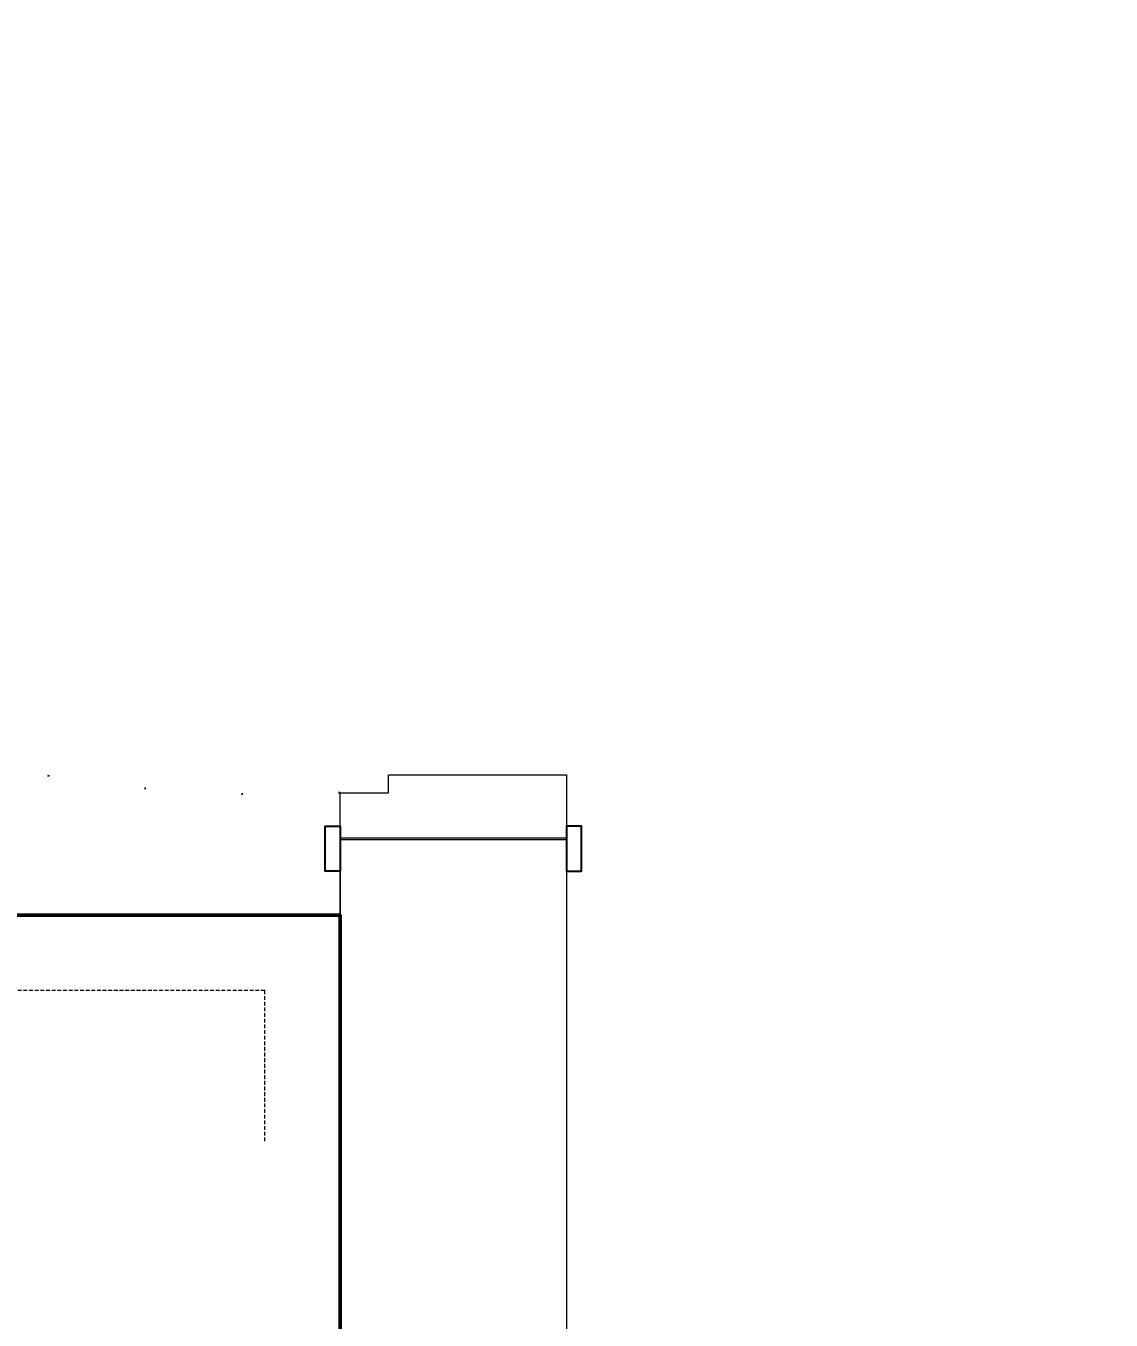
# Model space of a CAD drawing. Extents: x -29316 to 80307, y 54266 to 73016.
# Drawn here: x 20878.1 to 20950.1, y 56253.8 to 56339.6 of the extents above; entities that cross this region are included whole.
import ezdxf
from ezdxf.enums import TextEntityAlignment as Align

# ---------------------------------------------------------------- set-up
doc = ezdxf.new("R2010")
doc.units = 0
doc.linetypes.add('DOT', pattern=[6.35, 0, -6.35])
doc.linetypes.add('HIDDEN', pattern=[0.375, 0.25, -0.125])
for name, color, linetype, lineweight in [('-DWG_ANA', 7, 'Continuous', 50), ('-DWG_DETAY2', 7, 'Continuous', 15), ('_BOP-MAHALNO', 7, 'Continuous', 20), ('duvar', 12, 'Continuous', 18), ('NO', 7, 'Continuous', 30)]:
    doc.layers.add(name, color=color, linetype=linetype, lineweight=lineweight)
doc.layers.add('BL-E', color=32, linetype='Continuous')
doc.layers.add('kapı', color=3, linetype='Continuous')
doc.styles.add('RomanS', font='romans.shx')

# ---------------------------------------------------------------- blocks, each defined once
blk = doc.blocks.new('TCA120')
at = {"layer": '-DWG_ANA', "color": 0}
blk.add_lwpolyline([(0, 0), (120, 0), (120, -70), (0, -70)], close=True, dxfattribs=at)
at = {"layer": '-DWG_DETAY2', "color": 0, "linetype": 'HIDDEN'}
for points in [[(5, -55), (5, -65), (30, -65)], [(90, -65), (115, -65), (115, -55)]]:
    blk.add_lwpolyline(points, dxfattribs=at)
at = {"layer": 'NO', "linetype": 'Continuous', "style": 'RomanS', "width": 0.8}
blk.add_attdef('NO', text='', height=10, dxfattribs=at).set_placement((98, -55), align=Align.MIDDLE)
blk = doc.blocks.new('dwe')
at = {"layer": 'kapı', "color": 7, "lineweight": 18}
blk.add_lwpolyline([(38370.205, 66650.76), (38385.205, 66650.76), (38385.205, 66653.757), (38382.008, 66653.757), (38382.008, 66654.956), (38370.205, 66654.956)], close=True, dxfattribs=at)
at = {"layer": 'kapı', "color": 7}
for points in [[(38370.205, 66648.563), (38369.206, 66648.563), (38369.206, 66651.56), (38370.205, 66651.56)], [(38385.205, 66648.563), (38386.204, 66648.563), (38386.204, 66651.56), (38385.205, 66651.56)]]:
    blk.add_lwpolyline(points, close=True, dxfattribs=at)
at = {"layer": 'kapı', "color": 7, "linetype": 'DOT'}
blk.add_arc((38389.676, 66744.292), 90.644, 267.17291, 0.86845, dxfattribs=at)

msp = doc.modelspace()

# ---------------------------------------------------------------- linework, layer by layer
at = {"layer": '_BOP-MAHALNO'}
for p, q in [((20898.973, 56185.641), (20898.973, 56285.641)), ((20898.973, 56285.641), (20913.973, 56285.641)), ((20898.973, 56285.641), (20898.973, 56185.641)), ((20913.973, 56285.641), (20913.973, 56090.641))]:
    msp.add_line(p, q, dxfattribs=at)
at = {"layer": 'duvar', "color": 253, "ltscale": 5, "true_color": 0x9898cc}
for radius in [1565.521, 1550.521]:
    msp.add_arc((22009.494, 56535.641), radius, 124.512063, 235.487937, dxfattribs=at)

# ---------------------------------------------------------------- block references
at = {"layer": '_BOP-MAHALNO', "xscale": -1}
msp.add_blockref('dwe', (59284.178, -10365.02), dxfattribs=at)
at = {"layer": 'BL-E', "linetype": 'Continuous'}
ref = msp.add_blockref('TCA120', (20898.973, 56210.641), dxfattribs=dict(at, rotation=180))
ref.add_attrib('NO', 'E.10', dxfattribs={"layer": 'NO', "linetype": 'Continuous', "height": 10, "style": 'RomanS', "width": 0.8}).set_placement((20800.973, 56265.641), align=Align.MIDDLE)

doc.saveas('drawing.dxf')
